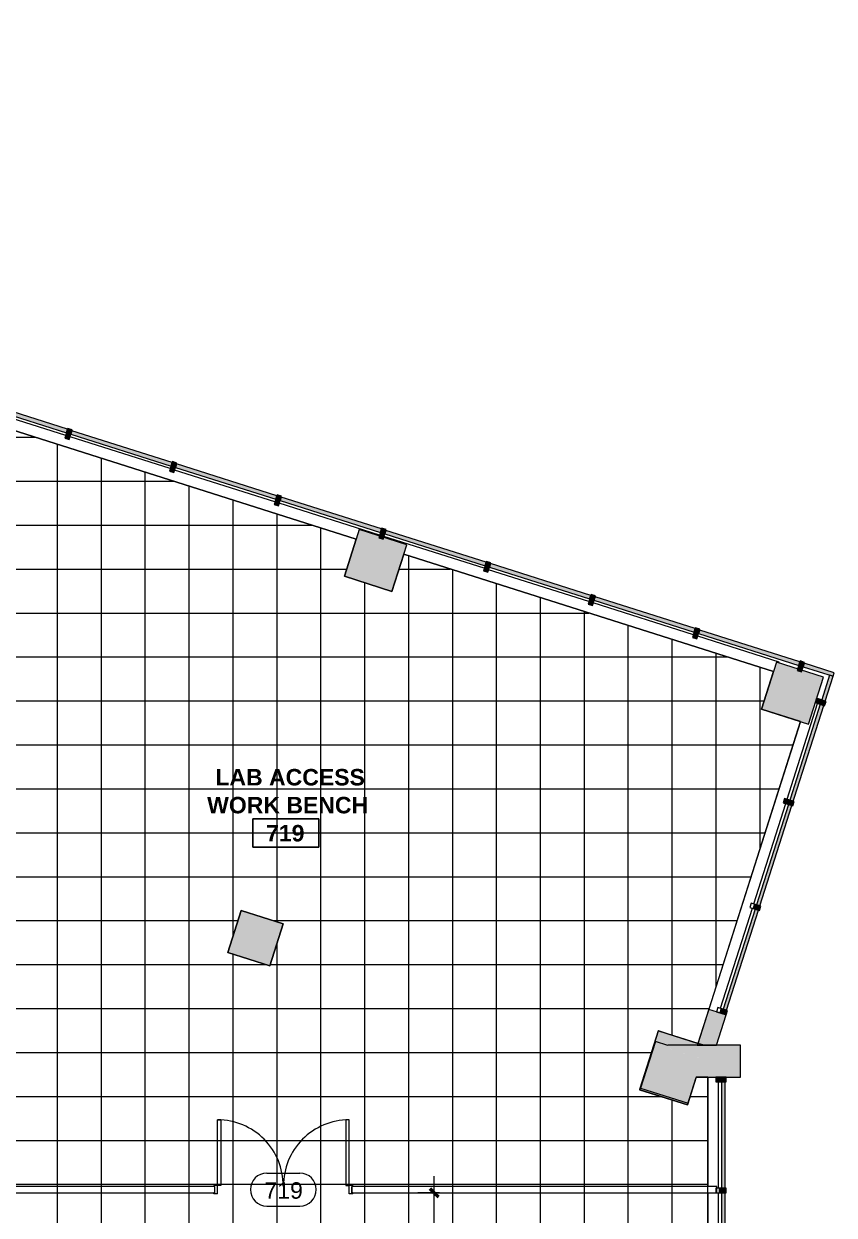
# Model space of a CAD drawing. Header units: inches. Extents: x 1 to 2249, y -2455 to -36.
# Drawn here: x 1806 to 2249, y -881 to -230 of the extents above; entities that cross this region are included whole.
import ezdxf

# ---------------------------------------------------------------- set-up
doc = ezdxf.new("R2010")
doc.units = ezdxf.units.IN
doc.header["$MEASUREMENT"] = 0
for name, color, linetype, lineweight in [('A-ANNO-DIMS', 211, 'Continuous', 9), ('A-ANNO-DIMS-96', 211, 'Continuous', 9), ('A-AREA-IDEN', 2, 'Continuous', 9), ('A-COLS', 52, 'Continuous', 13), ('A-DETL-GENF', 92, 'Continuous', 9), ('A-DETL-THIN', 151, 'Continuous', 9), ('A-DOOR', 31, 'Continuous', 13), ('A-DOOR-FRAM', 31, 'Continuous', 20), ('A-DOOR-IDEN', 31, 'Continuous', 9), ('A-GLAZ-CURT', 52, 'Continuous', 13), ('A-GLAZ-CWMG', 51, 'Continuous', 13), ('A-WALL', 113, 'Continuous', 13), ('I-WALL', 2, 'Continuous', 13), ('Q-CASE', 31, 'Continuous', 9)]:
    doc.layers.add(name, color=color, linetype=linetype, lineweight=lineweight)
doc.styles.add('Swis721 Lt BT', font='swissl.ttf', dxfattribs={"height": 9})
doc.styles.add('Swis721 Lt BT_B', font='', dxfattribs={"height": 9})
doc.styles.get('Swis721 Lt BT_B').set_extended_font_data('Swis721 Lt BT', bold=True)
doc.dimstyles.new('OTJ_-_3_32__Linear__1__Tolerance', dxfattribs={"dimscale": 12, "dimtxt": 9.497835, "dimasz": 0.375, "dimexe": 0.75, "dimexo": 0.5, "dimgap": 0.5, "dimtad": 1, "dimdec": 0, "dimzin": 3, "dimdsep": 46, "dimlunit": 4, "dimtxsty": 'Swis721 Lt BT', "dimblk1": 'OBLIQUE', "dimblk2": 'OBLIQUE', "dimsah": 1, "dimcen": 0.09, "dimdle": 0.75, "dimazin": 0, "dimtfac": 1, "dimtdec": 4, "dimtix": 1, "dimtmove": 0, "dimatfit": 3, "dimfxl": 1, "dimtvp": 1, "dimfrac": 2, "dimtolj": 1, "dimtzin": 0, "dimarcsym": 2})
pattern_1 = [(0, (0, 0), (0, 24), []), (90, (0, 0), (-24, 1e-15), [])]

# ---------------------------------------------------------------- blocks, each defined once
blk = doc.blocks.new('System Panel - Glazed 2-5376243-Level 7 CONSTRUCTION')
at = {"layer": 'A-GLAZ-CURT', "lineweight": 9}
blk.add_hatch(color=7, dxfattribs=at).paths.add_polyline_path([(27.125, 2.25), (-27.125, 2.25), (-27.125, 0.25), (27.125, 0.25)], flags=0)
at = {"layer": 'A-GLAZ-CURT', "color": 8, "lineweight": 20}
for p, q in [((27.125, 2.25), (-27.125, 2.25)), ((-27.125, 2.25), (-27.125, 0.25)), ((-27.125, 0.25), (27.125, 0.25)), ((27.125, 0.25), (27.125, 2.25))]:
    blk.add_line(p, q, dxfattribs=at)
blk = doc.blocks.new('System Panel - Glazed 2-5105321-Level 7 CONSTRUCTION')
at = {"layer": 'A-GLAZ-CURT', "lineweight": 9}
blk.add_hatch(color=7, dxfattribs=at).paths.add_polyline_path([(29.03, 0.25), (29.03, 2.25), (-29.03, 2.25), (-29.03, 0.25), (1.78, 0.25)], flags=0)
at = {"layer": 'A-GLAZ-CURT', "color": 8, "lineweight": 20}
for p, q in [((29.03, 2.25), (-29.03, 2.25)), ((-29.03, 2.25), (-29.03, 0.25)), ((-29.03, 0.25), (29.03, 0.25)), ((29.03, 0.25), (29.03, 2.25))]:
    blk.add_line(p, q, dxfattribs=at)
blk = doc.blocks.new('Rectangular Mullion - 2_5_ x 5_ rectangular-5103978-Level 7 CONSTRUCTION')
at = {"layer": 'A-GLAZ-CWMG', "lineweight": 9}
blk.add_hatch(color=7, dxfattribs=at).paths.add_polyline_path([(0, 1.2), (0, -2.75), (-2.5, -2.75), (-2.5, 1.2)], flags=0)
at = {"layer": 'A-GLAZ-CWMG', "color": 8, "lineweight": 20}
for p, q in [((-2.5, 2.75), (0, 2.75)), ((-2.5, -2.75), (-2.5, 2.75)), ((0, 2.75), (0, -2.75)), ((0, -2.75), (-2.5, -2.75))]:
    blk.add_line(p, q, dxfattribs=at)
blk = doc.blocks.new('Walls 14 - Walls 14-5031425-Level 7 CONSTRUCTION')
at = {"layer": 'A-WALL', "lineweight": 9}
blk.add_hatch(color=7, dxfattribs=at).paths.add_polyline_path([(2185.37, -805.57), (2197.43, -805.57), (2197.43, -788.07), (2157.59, -788.1), (2157.35, -789.44), (2174.71, -795.08), (2171.57, -805.57), (2179.94, -805.57)], flags=0)
at = {"layer": 'A-WALL', "color": 8, "lineweight": 20}
for p, q in [((2157.6, -788.07), (2157.59, -788.1)), ((2184.17, -788.07), (2157.6, -788.07)), ((2197.43, -788.07), (2184.17, -788.07)), ((2197.43, -805.57), (2197.43, -788.07)), ((2173.15, -805.57), (2179.45, -805.57)), ((2179.45, -805.57), (2197.43, -805.57))]:
    blk.add_line(p, q, dxfattribs=at)
blk = doc.blocks.new('System Panel - Glazed 2-5105454-Level 7 CONSTRUCTION')
at = {"layer": 'A-GLAZ-CURT', "lineweight": 9}
blk.add_hatch(color=7, dxfattribs=at).paths.add_polyline_path([(28.68, 2.25), (-28.68, 2.25), (-28.68, 0.25), (28.68, 0.25)], flags=0)
at = {"layer": 'A-GLAZ-CURT', "color": 8, "lineweight": 20}
for p, q in [((28.68, 2.25), (-28.68, 2.25)), ((-28.68, 2.25), (-28.68, 0.25)), ((-28.68, 0.25), (28.68, 0.25)), ((28.68, 0.25), (28.68, 2.25))]:
    blk.add_line(p, q, dxfattribs=at)
blk = doc.blocks.new('System Panel - Glazed 2-5105603-Level 7 CONSTRUCTION')
at = {"layer": 'A-GLAZ-CURT', "lineweight": 9}
blk.add_hatch(color=7, dxfattribs=at).paths.add_polyline_path([(28.76, 2.25), (-28.76, 2.25), (-28.76, 0.25), (28.76, 0.25)], flags=0)
at = {"layer": 'A-GLAZ-CURT', "color": 8, "lineweight": 20}
for p, q in [((28.76, 2.25), (-28.76, 2.25)), ((-28.76, 2.25), (-28.76, 0.25)), ((-28.76, 0.25), (28.76, 0.25)), ((28.76, 0.25), (28.76, 2.25))]:
    blk.add_line(p, q, dxfattribs=at)
blk = doc.blocks.new('System Panel - Glazed 2-5131211-Level 7 CONSTRUCTION')
at = {"layer": 'A-GLAZ-CURT', "lineweight": 9}
blk.add_hatch(color=7, dxfattribs=at).paths.add_polyline_path([(28.69, 2.25), (-28.69, 2.25), (-28.69, 0.25), (28.69, 0.25)], flags=0)
at = {"layer": 'A-GLAZ-CURT', "color": 8, "lineweight": 20}
for p, q in [((28.69, 2.25), (-28.69, 2.25)), ((-28.69, 2.25), (-28.69, 0.25)), ((-28.69, 0.25), (28.69, 0.25)), ((28.69, 0.25), (28.69, 2.25))]:
    blk.add_line(p, q, dxfattribs=at)
blk = doc.blocks.new('System Panel - Glazed 2-5026264-Level 7 CONSTRUCTION')
at = {"layer": 'A-GLAZ-CURT', "lineweight": 9}
blk.add_hatch(color=7, dxfattribs=at).paths.add_polyline_path([(28.75, 0.25), (28.75, 2.25), (-28.75, 2.25), (-28.75, 0.25), (22.85, 0.25)], flags=0)
at = {"layer": 'A-GLAZ-CURT', "color": 8, "lineweight": 20}
for p, q in [((28.75, 2.25), (-28.75, 2.25)), ((-28.75, 2.25), (-28.75, 0.25)), ((-28.75, 0.25), (28.75, 0.25)), ((28.75, 0.25), (28.75, 2.25))]:
    blk.add_line(p, q, dxfattribs=at)
blk = doc.blocks.new('Rectangular Mullion - 2_5_ x 5_ rectangular-5019623-Level 7 CONSTRUCTION')
at = {"layer": 'A-GLAZ-CWMG', "lineweight": 9}
blk.add_hatch(color=7, dxfattribs=at).paths.add_polyline_path([(0, 2.75), (0, -2.75), (-2.5, -2.75), (-2.5, 2.75)], flags=0)
at = {"layer": 'A-GLAZ-CWMG', "color": 8, "lineweight": 20}
for p, q in [((-2.5, 2.75), (0, 2.75)), ((-2.5, -2.75), (-2.5, 2.75)), ((0, 2.75), (0, -2.75)), ((0, -2.75), (-2.5, -2.75))]:
    blk.add_line(p, q, dxfattribs=at)
blk = doc.blocks.new('System Panel - Glazed 2-5033996-Level 7 CONSTRUCTION')
at = {"layer": 'A-GLAZ-CURT', "lineweight": 9}
blk.add_hatch(color=7, dxfattribs=at).paths.add_polyline_path([(28.75, 0.25), (28.75, 2.25), (-28.75, 2.25), (-28.75, 0.25), (15.1, 0.25)], flags=0)
at = {"layer": 'A-GLAZ-CURT', "color": 8, "lineweight": 20}
for p, q in [((28.75, 2.25), (-28.75, 2.25)), ((-28.75, 2.25), (-28.75, 0.25)), ((-28.75, 0.25), (28.75, 0.25)), ((28.75, 0.25), (28.75, 2.25))]:
    blk.add_line(p, q, dxfattribs=at)
blk = doc.blocks.new('System Panel - Glazed 2-5034117-Level 7 CONSTRUCTION')
at = {"layer": 'A-GLAZ-CURT', "lineweight": 9}
blk.add_hatch(color=7, dxfattribs=at).paths.add_polyline_path([(28.75, 0.25), (28.75, 2.25), (-28.75, 2.25), (-28.75, 0.25), (8.07, 0.25)], flags=0)
at = {"layer": 'A-GLAZ-CURT', "color": 8, "lineweight": 20}
for p, q in [((28.75, 2.25), (-28.75, 2.25)), ((-28.75, 2.25), (-28.75, 0.25)), ((-28.75, 0.25), (28.75, 0.25)), ((28.75, 0.25), (28.75, 2.25))]:
    blk.add_line(p, q, dxfattribs=at)
blk = doc.blocks.new('System Panel - Glazed 2-5034681-Level 7 CONSTRUCTION')
at = {"layer": 'A-GLAZ-CURT', "lineweight": 9}
blk.add_hatch(color=7, dxfattribs=at).paths.add_polyline_path([(28.75, 0.25), (28.75, 2.25), (-28.75, 2.25), (-28.75, 0.25), (8.96, 0.25)], flags=0)
at = {"layer": 'A-GLAZ-CURT', "color": 8, "lineweight": 20}
for p, q in [((28.75, 2.25), (-28.75, 2.25)), ((-28.75, 2.25), (-28.75, 0.25)), ((-28.75, 0.25), (28.75, 0.25)), ((28.75, 0.25), (28.75, 2.25))]:
    blk.add_line(p, q, dxfattribs=at)
blk = doc.blocks.new('System Panel - Glazed 2-5034848-Level 7 CONSTRUCTION')
at = {"layer": 'A-GLAZ-CURT', "lineweight": 9}
blk.add_hatch(color=7, dxfattribs=at).paths.add_polyline_path([(28.75, 0.25), (28.75, 2.25), (-28.75, 2.25), (-28.75, 0.25), (20.81, 0.25)], flags=0)
at = {"layer": 'A-GLAZ-CURT', "color": 8, "lineweight": 20}
for p, q in [((28.75, 2.25), (-28.75, 2.25)), ((-28.75, 2.25), (-28.75, 0.25)), ((-28.75, 0.25), (28.75, 0.25)), ((28.75, 0.25), (28.75, 2.25))]:
    blk.add_line(p, q, dxfattribs=at)
blk = doc.blocks.new('System Panel - Glazed 2-5035148-Level 7 CONSTRUCTION')
at = {"layer": 'A-GLAZ-CURT', "lineweight": 9}
blk.add_hatch(color=7, dxfattribs=at).paths.add_polyline_path([(28.75, 0.25), (28.75, 2.25), (-28.75, 2.25), (-28.75, 0.25), (8.32, 0.25)], flags=0)
at = {"layer": 'A-GLAZ-CURT', "color": 8, "lineweight": 20}
for p, q in [((28.75, 2.25), (-28.75, 2.25)), ((-28.75, 2.25), (-28.75, 0.25)), ((-28.75, 0.25), (28.75, 0.25)), ((28.75, 0.25), (28.75, 2.25))]:
    blk.add_line(p, q, dxfattribs=at)
blk = doc.blocks.new('Columns 18 - Columns 4-5094814-Level 7 CONSTRUCTION')
at = {"layer": 'A-COLS', "lineweight": 9}
h = blk.add_hatch(color=7, dxfattribs=at)
h.paths.add_polyline_path([(1403.92, -849.97), (1405.62, -841.75), (1403.82, -849.94)], flags=0)
h.paths.add_polyline_path([(1392.8, -819.69), (1406.9, -835.92), (1410.12, -825.45), (1403.8, -823.35)], flags=0)
h.paths.add_polyline_path([(1378.03, -841.56), (1378.06, -841.55), (1387.87, -826.99)], flags=0)
at = {"layer": 'A-COLS', "color": 8, "lineweight": 20}
for p, q in [((1386.29, -816.15), (1378.03, -841.56)), ((1393.05, -818.35), (1386.29, -816.15)), ((1403.92, -849.97), (1408.48, -835.93)), ((1378.03, -841.56), (1403.92, -849.97))]:
    blk.add_line(p, q, dxfattribs=at)
blk = doc.blocks.new('Columns 19 - Columns 4-5094956-Level 7 CONSTRUCTION')
at = {"layer": 'A-COLS', "lineweight": 9}
blk.add_hatch(color=7, dxfattribs=at).paths.add_polyline_path([(1401.62, -849.22), (1409.08, -826.28), (1386.23, -818.86), (1378.78, -841.8), (1386.06, -844.16)], flags=0)
at = {"layer": 'A-COLS', "color": 8, "lineweight": 20}
for p, q in [((1386.23, -818.86), (1378.78, -841.8)), ((1409.08, -826.28), (1386.23, -818.86)), ((1401.62, -849.22), (1409.08, -826.28)), ((1378.78, -841.8), (1401.62, -849.22))]:
    blk.add_line(p, q, dxfattribs=at)
blk = doc.blocks.new('Walls 60 - Walls 3-5097482-Level 7 CONSTRUCTION')
at = {"layer": 'A-WALL', "lineweight": 9}
for p, q in [((53.56, -1018.04), (53.56, -1077.61)), ((59.48, -1078.61), (59.48, -1020.54)), ((53.56, -1081.11), (53.56, -1361.88)), ((59.48, -1135.36), (59.48, -1081.11))]:
    blk.add_line(p, q, dxfattribs=at)
blk = doc.blocks.new('Walls 61 - Walls 3-5097494-Level 7 CONSTRUCTION')
at = {"layer": 'A-WALL', "lineweight": 9}
for p, q in [((59.48, -1793.17), (59.48, -1738.29)), ((53.49, -1750.58), (53.49, -1915.54)), ((59.48, -1853.18), (59.48, -1795.67)), ((59.48, -1913.04), (59.48, -1855.68))]:
    blk.add_line(p, q, dxfattribs=at)
blk = doc.blocks.new('Walls 68 - Walls 3-5097730-Level 7 CONSTRUCTION')
at = {"layer": 'A-WALL', "lineweight": 9}
for p, q in [((53.97, -1222.05), (53.49, -1222.05)), ((53.49, -1222.05), (53.49, -1268.83)), ((59.48, -1223.58), (59.48, -1223.52)), ((59.48, -1435.57), (59.48, -1223.58)), ((53.49, -1271.33), (53.49, -1328.8)), ((53.49, -1331.3), (53.49, -1388.8)), ((53.49, -1391.3), (53.49, -1448.8)), ((53.49, -1451.3), (53.49, -1508.8)), ((59.48, -1675.39), (59.48, -1462.79)), ((53.49, -1511.3), (53.49, -1568.8)), ((53.49, -1571.3), (53.49, -1628.8)), ((53.49, -1631.3), (53.49, -1688.8))]:
    blk.add_line(p, q, dxfattribs=at)
blk = doc.blocks.new('Casework 11 - Casework 11-5129772-Level 7 CONSTRUCTION')
at = {"layer": 'Q-CASE'}
blk.add_hatch(color=7, dxfattribs=at).paths.add_polyline_path([(2174.15, -788.07), (2184.17, -788.07), (2189.47, -771.45), (2180.09, -768.45), (2174.15, -787.08), (2174.03, -787.08), (2173.71, -788.07)], flags=0)
at = {"layer": 'Q-CASE', "color": 8, "lineweight": 20}
for p, q in [((2179.98, -768.42), (2174.04, -787.04)), ((2180.09, -768.45), (2179.98, -768.42)), ((2189.47, -771.45), (2180.09, -768.45)), ((2184.17, -788.07), (2189.47, -771.45)), ((2174.04, -787.04), (2173.71, -788.07)), ((2173.71, -788.07), (2184.17, -788.07))]:
    blk.add_line(p, q, dxfattribs=at)
blk = doc.blocks.new('System Panel - Glazed 2-5130262-Level 7 CONSTRUCTION')
at = {"layer": 'A-GLAZ-CURT', "lineweight": 9}
blk.add_hatch(color=7, dxfattribs=at).paths.add_polyline_path([(8.57, 0.25), (8.57, 2.25), (-8.57, 2.25), (-8.57, 0.25), (3.24, 0.25)], flags=0)
at = {"layer": 'A-GLAZ-CURT', "color": 8, "lineweight": 20}
for p, q in [((8.57, 2.25), (-8.57, 2.25)), ((-8.57, 2.25), (-8.57, 0.25)), ((-8.57, 0.25), (8.57, 0.25)), ((8.57, 0.25), (8.57, 2.25))]:
    blk.add_line(p, q, dxfattribs=at)
blk = doc.blocks.new('System Panel - Glazed 2-5130266-Level 7 CONSTRUCTION')
at = {"layer": 'A-GLAZ-CURT', "lineweight": 9}
blk.add_hatch(color=7, dxfattribs=at).paths.add_polyline_path([(7.11, 2.25), (-7.11, 2.25), (-7.11, 0.25), (7.11, 0.25), (7.11, 1.45)], flags=0)
at = {"layer": 'A-GLAZ-CURT', "color": 8, "lineweight": 20}
for p, q in [((7.11, 2.25), (-7.11, 2.25)), ((-7.11, 2.25), (-7.11, 0.25)), ((-7.11, 0.25), (7.11, 0.25)), ((7.11, 0.25), (7.11, 2.25))]:
    blk.add_line(p, q, dxfattribs=at)
blk = doc.blocks.new('Rectangular Mullion - 2_5_ x 5_ rectangular-V11-Level 7 CONSTRUCTION')
at = {"layer": 'A-GLAZ-CWMG', "lineweight": 9}
blk.add_hatch(color=7, dxfattribs=at).paths.add_polyline_path([(-2.5, 2.75), (-2.5, -2.75), (0, -2.75), (0, 2.75)], flags=0)
at = {"layer": 'A-GLAZ-CWMG', "color": 8, "lineweight": 20}
for p, q in [((0, 2.75), (-2.5, 2.75)), ((-2.5, 2.75), (-2.5, -2.75)), ((0, -2.75), (0, 2.75)), ((-2.5, -2.75), (0, -2.75))]:
    blk.add_line(p, q, dxfattribs=at)
blk = doc.blocks.new('Columns 60 - Columns 4-5528702-Level 7 CONSTRUCTION')
at = {"layer": 'A-COLS', "lineweight": 9}
h = blk.add_hatch(color=7, dxfattribs=at)
h.paths.add_polyline_path([(1403.61, -850.94), (1403.91, -849.97), (1403.82, -849.94), (1406.9, -835.92), (1392.8, -819.69), (1393.05, -818.32), (1409.16, -818.43), (1409.5, -817.4), (1387.98, -810.38), (1377.57, -842.48), (1403.61, -850.94)], flags=0)
h.paths.add_polyline_path([(1403.92, -849.97), (1408.48, -835.93), (1406.9, -835.92), (1403.94, -849.89)], flags=0)
at = {"layer": 'A-COLS', "color": 8, "lineweight": 20}
for p, q in [((1387.87, -810.35), (1377.45, -842.43)), ((1387.98, -810.38), (1387.87, -810.35)), ((1392.33, -811.8), (1387.98, -810.38)), ((1409.61, -817.41), (1392.33, -811.8)), ((1412.84, -818.46), (1409.61, -817.41)), ((1403.61, -850.94), (1408.48, -835.93)), ((1377.43, -842.48), (1403.59, -850.98))]:
    blk.add_line(p, q, dxfattribs=at)
blk = doc.blocks.new('Columns 62 - Columns 4-5528746-Level 7 CONSTRUCTION')
at = {"layer": 'A-COLS', "lineweight": 9}
blk.add_hatch(color=7, dxfattribs=at).paths.add_polyline_path([(2234.55, -612.67), (2242.75, -586.96), (2217.03, -578.76), (2208.83, -604.46), (2230.2, -611.28)], flags=0)
at = {"layer": 'A-COLS', "color": 8, "lineweight": 20}
for p, q in [((2217.03, -578.76), (2208.83, -604.46)), ((2242.75, -586.96), (2217.03, -578.76)), ((2234.55, -612.67), (2242.75, -586.96)), ((2208.83, -604.46), (2234.55, -612.67))]:
    blk.add_line(p, q, dxfattribs=at)
blk = doc.blocks.new('Columns 63 - Columns 4-5528758-Level 7 CONSTRUCTION')
at = {"layer": 'A-COLS', "lineweight": 9}
blk.add_hatch(color=7, dxfattribs=at).paths.add_polyline_path([(1403.91, -849.97), (1412.18, -824.56), (1386.29, -816.15), (1378.05, -841.56), (1403.91, -849.96)], flags=0)
at = {"layer": 'A-COLS', "color": 8, "lineweight": 20}
for p, q in [((1386.29, -816.15), (1384.59, -821.36)), ((1412.18, -824.56), (1386.29, -816.15)), ((1384.59, -821.36), (1378.03, -841.56)), ((1410.49, -829.76), (1412.18, -824.56)), ((1403.92, -849.97), (1410.49, -829.76)), ((1378.05, -841.56), (1403.91, -849.97))]:
    blk.add_line(p, q, dxfattribs=at)
blk = doc.blocks.new('Double Flush - Int-F-WDMF-72_ x 84_-5502830-Level 7 CONSTRUCTION')
at = {"layer": 'A-DOOR', "lineweight": 20}
for p, q in [((-34.15625, -2.25), (-35.90625, -2.25)), ((-35.90625, -2.25), (-35.90625, -38.0625)), ((-34.15625, -38.0625), (-34.15625, -2.25)), ((34.15625, -2.25), (35.90625, -2.25)), ((34.15625, -38.0625), (34.15625, -2.25)), ((35.90625, -2.25), (35.90625, -38.0625)), ((-35.90625, -38.0625), (-34.15625, -38.0625)), ((35.90625, -38.0625), (34.15625, -38.0625))]:
    blk.add_line(p, q, dxfattribs=at)
at = {"layer": 'A-DOOR', "lineweight": 9}
for centre, start, end in [((-35.90625, -2.25), 270, 0.5), ((35.90625, -2.25), 179.5, 270)]:
    blk.add_arc(centre, 35.8125, start, end, dxfattribs=at)
at = {"layer": 'A-DOOR-FRAM'}
for p, q in [((-38, 2.25), (-38, 1.75)), ((-38, 2.25), (-36, 2.25)), ((-38, 1.75), (-37.5, 1.75)), ((-37.5, 1.75), (-37.5, -1.75)), ((-36, 2.25), (-36, -2.25)), ((36.000004, 2.25), (36.000004, -2.25)), ((36.000004, 2.25), (38.000004, 2.25)), ((37.500004, 1.75), (37.500004, -1.75)), ((37.500004, 1.75), (38.000004, 1.75)), ((38.000004, 2.25), (38.000004, 1.75)), ((-38, -2.25), (-38, -1.75)), ((-38, -1.75), (-37.5, -1.75)), ((-38, -2.25), (-36, -2.25)), ((36.000004, -2.25), (38.000004, -2.25)), ((37.500004, -1.75), (38.000004, -1.75)), ((38.000004, -2.25), (38.000004, -1.75))]:
    blk.add_line(p, q, dxfattribs=at)
blk = doc.blocks.new('DIMBLOCK1-Level 7 CONSTRUCTION')
at = {"layer": 'A-ANNO-DIMS-96'}
for p, q in [((2029.94, -1182.36), (2029.94, -859.64)), ((2032.76, -868.64), (2020.94, -868.64)), ((2029.94, -868.64), (2032.76, -868.64)), ((2032.76, -1173.36), (2020.94, -1173.36)), ((2029.94, -1173.36), (2032.76, -1173.36))]:
    blk.add_line(p, q, dxfattribs=at)
at = {"layer": 'A-ANNO-DIMS-96', "lineweight": 50}
for p, q in [((2029.94, -868.64), (2027.69, -866.39)), ((2029.94, -868.64), (2032.19, -870.89)), ((2029.94, -1173.36), (2027.69, -1171.11)), ((2029.94, -1173.36), (2032.19, -1175.61))]:
    blk.add_line(p, q, dxfattribs=at)
at = {"layer": 'A-ANNO-DIMS-96', "color": 0, "insert": (2011.92, -1038.86), "char_height": 9, "width": 42.8759, "attachment_point": 1, "rotation": 90, "line_spacing_factor": 1.005062, "style": 'Swis721 Lt BT'}
blk.add_mtext('25\' - 5"', dxfattribs=at)
blk = doc.blocks.new('_Oblique')
at = {"color": 0, "linetype": 'ByBlock', "lineweight": -2}
blk.add_line((-0.5, -0.5), (0.5, 0.5), dxfattribs=at)
blk = doc.blocks.new('Room Tag - Room Name and Number-3379422-Level 7 CONSTRUCTION')
at = {"layer": 'A-AREA-IDEN'}
for p, q in [((-0.1881, -0.1636), (-0.1881, -0.0018)), ((-0.1881, -0.0018), (0.1869, -0.0018)), ((0.1869, -0.0018), (-0.1881, -0.0018)), ((-0.1881, -0.0018), (-0.1881, -0.1636)), ((0.1869, -0.0018), (0.1869, -0.1636)), ((0.1869, -0.1636), (0.1869, -0.0018)), ((0.1869, -0.1636), (-0.1881, -0.1636)), ((-0.1881, -0.1636), (0.1869, -0.1636))]:
    blk.add_line(p, q, dxfattribs=at)
blk = doc.blocks.new('Door Tag - Door Tag-41184-Level 7 CONSTRUCTION')
at = {"layer": 'A-DOOR-IDEN'}
for p, q in [((-0.09375, 0.09375), (0.09375, 0.09375)), ((-0.09375, -0.09375), (0.09375, -0.09375))]:
    blk.add_line(p, q, dxfattribs=at)
for centre, start, end in [((-0.09375, 0), 90, 270), ((0.09375, 0), 270, 90)]:
    blk.add_arc(centre, 0.09375, start, end, dxfattribs=at)

msp = doc.modelspace()

# ---------------------------------------------------------------- hatches: boundary and pattern name
at = {"layer": 'A-DETL-GENF'}
h = msp.add_hatch(dxfattribs=at)
h.set_pattern_fill('FP1_9', color=254, style=0, pattern_type=2)
h.set_pattern_definition(pattern_1)
h.paths.add_polyline_path([(2050.2, -1714.91), (2156.27, -1714.89), (2156.27, -1691.16), (2179.45, -1691.16), (2179.45, -1516.48), (2156.27, -1516.48), (2156.29, -1485.24), (2179.45, -1485.24), (2179.45, -1324.3), (2156.29, -1324.3), (2156.29, -1293.32), (2179.45, -1293.32), (2179.45, -1180.35), (2156.29, -1180.35), (2156.29, -1149.41), (2179.45, -1149.41), (2179.45, -805.57), (2173.15, -805.57), (2168.37, -820.66), (2142.15, -812.33), (2152.36, -780.14), (2174.05, -787.02), (2179.98, -768.42), (2180.1, -768.42), (2230.2, -611.3), (2208.77, -604.46), (2215.3, -583.98), (2013.23, -519.9), (2006.8, -540.13), (1980.87, -531.89), (1987.29, -511.65), (1784.64, -447.35), (1777.69, -469.28), (1751.74, -461.04), (1758.7, -439.11), (1555.88, -374.76), (1548.93, -396.68), (1522.98, -388.45), (1529.94, -366.54), (1327.96, -302.46), (1321.01, -324.38), (1291.44, -315), (1298.4, -293.06), (1100.1, -230.14), (1093.11, -252.07), (1066.92, -243.76), (951.44, -607.72), (1135.21, -666.03), (1172.11, -549.74), (1256.27, -578.72), (1218.59, -692.63), (1681.47, -839.5), (1681.47, -865.14), (1801.47, -865.14), (1801.47, -950.89), (1681.47, -950.89), (1681.47, -1131.82), (1707.36, -1131.82), (1707.36, -1173.36), (1801.47, -1173.36), (1801.47, -1245.68), (1681.47, -1245.68), (1681.47, -1294.33), (1707.38, -1294.33), (1707.38, -1323.79), (1681.47, -1323.79), (1681.47, -1489.01), (1703.24, -1489.01), (1703.24, -1513.13), (1681.47, -1513.13), (1681.47, -1691.19), (1707.22, -1691.19), (1707.22, -1714.89), (1915.45, -1714.89), (1915.45, -1691.17), (1947.18, -1691.17), (1947.18, -1714.91), (2007.75, -1714.91)], flags=0)
h.paths.add_polyline_path([(1853.12, -1019.06), (1830.23, -1011.8), (1837.53, -988.81), (1860.42, -996.07), (1855.43, -1011.8)], flags=0)
h.paths.add_polyline_path([(1940.06, -744.69), (1917.16, -737.43), (1924.46, -714.44), (1947.35, -721.7), (1942.36, -737.43)], flags=0)
h = msp.add_hatch(dxfattribs=at)
h.set_pattern_fill('FP1_9', color=254, style=0, pattern_type=2)
h.set_pattern_definition(pattern_1)
h.paths.add_polyline_path([(2168.37, -820.66), (2168.37, -820.62), (2142.27, -812.31), (2152.45, -780.16), (2152.35, -780.16), (2142.15, -812.34), (2168.24, -820.62)], flags=0)
h.paths.add_polyline_path([(2174.15, -787.08), (2180.09, -768.45), (2179.98, -768.42), (2174.05, -787.02), (2174.04, -787.04)], flags=0)
h.paths.add_polyline_path([(1548.93, -396.68), (1555.89, -374.76), (1555.67, -374.7), (1548.72, -396.62)], flags=0)
h.paths.add_polyline_path([(1093.14, -252.08), (1093.14, -252.07), (1093.14, -252.08)], flags=0)

# ---------------------------------------------------------------- linework, layer by layer
at = {"layer": 'A-DETL-THIN'}
for p, q in [((1987.31, -511.66), (1784.64, -447.35)), ((1980.88, -531.91), (1987.31, -511.66)), ((2013.23, -519.86), (2006.8, -540.13)), ((2215.3, -583.98), (2013.23, -519.86)), ((2006.8, -540.13), (1980.88, -531.91)), ((2208.77, -604.46), (2215.3, -583.98)), ((2230.2, -611.3), (2208.77, -604.46)), ((2174.15, -787.08), (2230.2, -611.3)), ((1917.16, -737.43), (1924.46, -714.44)), ((1924.46, -714.44), (1947.35, -721.7)), ((1947.35, -721.7), (1940.06, -744.69)), ((1940.06, -744.69), (1917.16, -737.43)), ((2142.27, -812.33), (2152.47, -780.16)), ((2152.47, -780.16), (2174.15, -787.08)), ((2173.15, -805.57), (2168.38, -820.62)), ((2179.45, -805.57), (2173.15, -805.57)), ((2179.45, -1149.41), (2179.45, -805.57)), ((2168.38, -820.62), (2142.27, -812.33))]:
    msp.add_line(p, q, dxfattribs=at)
at = {"layer": 'I-WALL'}
for p, q in [((1909.95, -865.14), (1681.47, -865.14)), ((1909.95, -868.64), (1909.95, -865.14)), ((2049.45, -865.14), (1984.95, -865.14)), ((1984.95, -865.14), (1984.95, -868.64)), ((2184.44, -865.14), (2049.45, -865.14)), ((2184.44, -868.64), (2184.44, -865.14)), ((1681.47, -868.64), (1909.95, -868.64)), ((1984.95, -868.64), (2049.45, -868.64)), ((2049.45, -868.64), (2184.44, -868.64))]:
    msp.add_line(p, q, dxfattribs=at)

# ---------------------------------------------------------------- block references
at = {"layer": 'A-AREA-IDEN', "xscale": 95.99999999999994, "yscale": 95.99999999999994, "zscale": 95.99999999999994}
msp.add_blockref('Room Tag - Room Name and Number-3379422-Level 7 CONSTRUCTION', (1948.92, -664.13), dxfattribs=at)
at = {"layer": 'A-COLS', "lineweight": 9, "rotation": 0.3967009999964257}
for name, p in [('Columns 63 - Columns 4-5528758-Level 7 CONSTRUCTION', (597.04, 300.11)), ('Columns 19 - Columns 4-5094956-Level 7 CONSTRUCTION', (532.59, 94.81)), ('Columns 60 - Columns 4-5528702-Level 7 CONSTRUCTION', (758.91, 20.58)), ('Columns 18 - Columns 4-5094814-Level 7 CONSTRUCTION', (758.91, 20.58))]:
    msp.add_blockref(name, p, dxfattribs=at)
at = {"layer": 'A-COLS', "lineweight": 9}
msp.add_blockref('Columns 62 - Columns 4-5528746-Level 7 CONSTRUCTION', (0, 0), dxfattribs=at)
at = {"layer": 'A-DOOR', "rotation": 180}
msp.add_blockref('Double Flush - Int-F-WDMF-72_ x 84_-5502830-Level 7 CONSTRUCTION', (1947.45, -866.89), dxfattribs=at)
at = {"layer": 'A-DOOR-IDEN', "xscale": 95.99999999999994, "yscale": 95.99999999999994, "zscale": 95.99999999999994}
msp.add_blockref('Door Tag - Door Tag-41184-Level 7 CONSTRUCTION', (1947.45, -866.89), dxfattribs=at)
at = {"layer": 'A-GLAZ-CURT', "lineweight": 9}
for name, p, rotation in [('System Panel - Glazed 2-5035148-Level 7 CONSTRUCTION', (1801.46, -445.07), 342.396186574362), ('System Panel - Glazed 2-5034848-Level 7 CONSTRUCTION', (1858.65, -463.22), 342.396186574362), ('System Panel - Glazed 2-5034681-Level 7 CONSTRUCTION', (1915.84, -481.37), 342.396186574362), ('System Panel - Glazed 2-5026264-Level 7 CONSTRUCTION', (1973.03, -499.51), 342.396186574362), ('System Panel - Glazed 2-5034117-Level 7 CONSTRUCTION', (2030.22, -517.66), 342.396186574362), ('System Panel - Glazed 2-5033996-Level 7 CONSTRUCTION', (2087.41, -535.8), 342.396186574362), ('System Panel - Glazed 2-5026264-Level 7 CONSTRUCTION', (2144.57, -553.94), 342.396186574362), ('System Panel - Glazed 2-5026264-Level 7 CONSTRUCTION', (2201.76, -572.09), 342.396186574362), ('System Panel - Glazed 2-5130262-Level 7 CONSTRUCTION', (2239.71, -584.14), 342.3119574808695), ('System Panel - Glazed 2-5130266-Level 7 CONSTRUCTION', (2243.64, -592.6), 252.3119574808698), ('System Panel - Glazed 2-5131211-Level 7 CONSTRUCTION', (2232.01, -629.08), 252.3119574808698), ('System Panel - Glazed 2-5105603-Level 7 CONSTRUCTION', (2214.56, -683.81), 252.3119574808698), ('System Panel - Glazed 2-5105454-Level 7 CONSTRUCTION', (2196.35, -740.91), 252.3119574808698), ('System Panel - Glazed 2-5105321-Level 7 CONSTRUCTION', (2186.69, -837.11), 269.9999999999988), ('System Panel - Glazed 2-5376243-Level 7 CONSTRUCTION', (2186.69, -895.77), 269.9999999999988)]:
    msp.add_blockref(name, p, dxfattribs=dict(at, rotation=rotation))
at = {"layer": 'A-GLAZ-CWMG', "lineweight": 9, "extrusion": (0, 0, -1)}
for name, p, rotation in [('Rectangular Mullion - 2_5_ x 5_ rectangular-5019623-Level 7 CONSTRUCTION', (-1831.24, -454.53), 197.603813425638), ('Rectangular Mullion - 2_5_ x 5_ rectangular-5019623-Level 7 CONSTRUCTION', (-1888.43, -472.67), 197.603813425638), ('Rectangular Mullion - 2_5_ x 5_ rectangular-5019623-Level 7 CONSTRUCTION', (-1945.62, -490.82), 197.603813425638), ('Rectangular Mullion - 2_5_ x 5_ rectangular-5019623-Level 7 CONSTRUCTION', (-2002.81, -508.96), 197.603813425638), ('Rectangular Mullion - 2_5_ x 5_ rectangular-5019623-Level 7 CONSTRUCTION', (-2060, -527.11), 197.603813425638), ('Rectangular Mullion - 2_5_ x 5_ rectangular-5019623-Level 7 CONSTRUCTION', (-2117.2, -545.26), 197.603813425638), ('Rectangular Mullion - 2_5_ x 5_ rectangular-5019623-Level 7 CONSTRUCTION', (-2174.35, -563.39), 197.603813425638), ('Rectangular Mullion - 2_5_ x 5_ rectangular-5019623-Level 7 CONSTRUCTION', (-2231.54, -581.54), 197.603813425638), ('Rectangular Mullion - 2_5_ x 5_ rectangular-5103978-Level 7 CONSTRUCTION', (-2205.06, -713.59), 287.6880425191302), ('Rectangular Mullion - 2_5_ x 5_ rectangular-5103978-Level 7 CONSTRUCTION', (-2186.87, -770.62), 287.6880425191302), ('Rectangular Mullion - 2_5_ x 5_ rectangular-5103978-Level 7 CONSTRUCTION', (-2186.69, -868.64), 270.0000000000012)]:
    msp.add_blockref(name, p, dxfattribs=dict(at, rotation=rotation))
at = {"layer": 'A-GLAZ-CWMG', "lineweight": 9}
for p, rotation in [((2241.48, -599.37), 72.31195748086978), ((2224.05, -654.03), 72.31195748086978), ((2186.69, -805.57), 89.9999999999988)]:
    msp.add_blockref('Rectangular Mullion - 2_5_ x 5_ rectangular-V11-Level 7 CONSTRUCTION', p, dxfattribs=dict(at, rotation=rotation))
at = {"layer": 'A-WALL', "lineweight": 9}
for name, p, rotation in [('Walls 68 - Walls 3-5097730-Level 7 CONSTRUCTION', (3399.56, -897.34), 252.3961828634399), ('Walls 61 - Walls 3-5097494-Level 7 CONSTRUCTION', (2710.99, 1072.82), 342.3119574808698)]:
    msp.add_blockref(name, p, dxfattribs=dict(at, rotation=rotation))
for name, p in [('Walls 14 - Walls 14-5031425-Level 7 CONSTRUCTION', (0, 0)), ('Walls 60 - Walls 3-5097482-Level 7 CONSTRUCTION', (2125.89, 212.47))]:
    msp.add_blockref(name, p, dxfattribs=at)
at = {"layer": 'Q-CASE'}
msp.add_blockref('Casework 11 - Casework 11-5129772-Level 7 CONSTRUCTION', (0, 0), dxfattribs=at)

# ---------------------------------------------------------------- texts
at = {"layer": 'A-AREA-IDEN', "char_height": 9, "attachment_point": 1, "style": 'Swis721 Lt BT_B'}
for s, insert, width in [('LAB ACCESS', (1910.31, -637.14), 93.627), ('WORK BENCH', (1905.81, -652.39), 104.232), ('719', (1938.02, -667.73), 25.452)]:
    msp.add_mtext(s, dxfattribs=dict(at, insert=insert, width=width))
at = {"layer": 'A-DOOR-IDEN', "insert": (1937.15, -862.87), "char_height": 9, "width": 24.543, "attachment_point": 1, "style": 'Swis721 Lt BT'}
msp.add_mtext('719', dxfattribs=at)

# ---------------------------------------------------------------- dimensions: what is measured, and where the dimension line sits
at = {"layer": 'A-ANNO-DIMS'}
dim = msp.add_linear_dim(base=(2029.94, -868.64), p1=(2026.76, -1173.36), p2=(2026.76, -868.64), angle=90, dimstyle='OTJ_-_3_32__Linear__1__Tolerance', override={"dimpost": '<>', "dimfxl": 304.717778}, dxfattribs=at)
dim.commit()
dim.dimension.update_dxf_attribs({"geometry": 'DIMBLOCK1-Level 7 CONSTRUCTION', "text_midpoint": (2019.31, -1021)})

doc.saveas('drawing.dxf')
